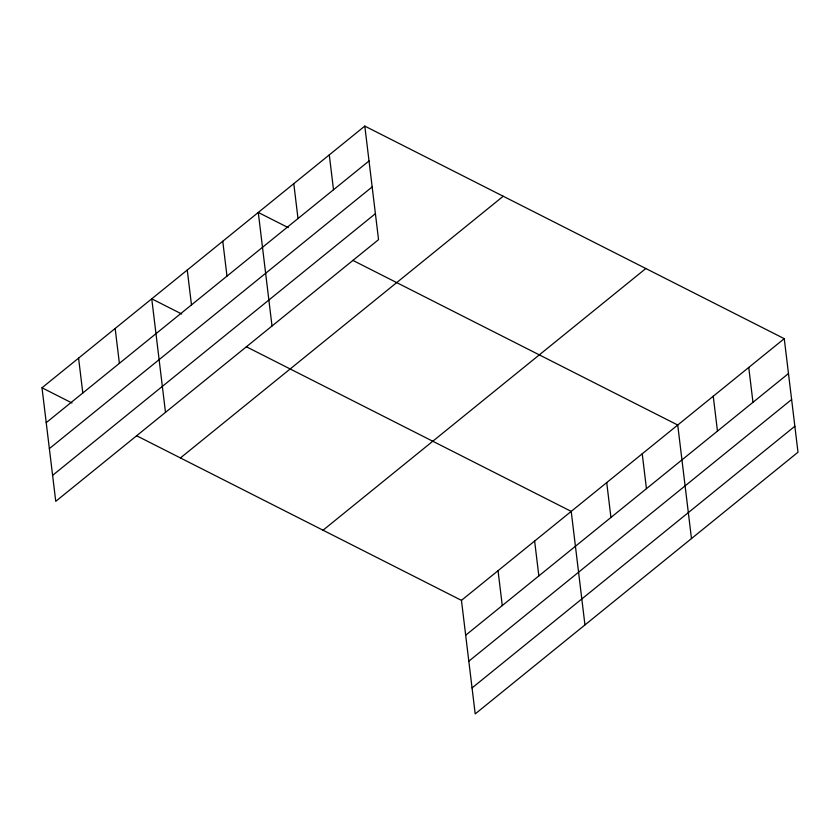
<?xml version="1.0" encoding="UTF-8"?>
<svg xmlns="http://www.w3.org/2000/svg" width="840" height="840" viewBox="0 0 840 840"><rect width="100%" height="100%" fill="white"/><g stroke="black" fill="none" stroke-linecap="round" stroke-linejoin="round"><path stroke-width="1.26" d="M364.802 126.095L378.546 239.642L55.745 501.333L42 387.786L364.802 126.095L784.255 338.667L798 452.214L475.199 713.905L461.454 600.359L136.584 435.729M46.221 422.656L369.022 160.965M49.361 448.623L372.162 186.931M52.595 475.367L375.396 213.675M180.422 457.937L503.223 196.245M323.032 530.219L645.834 268.517M461.454 600.359L784.255 338.667M465.675 635.229L788.476 373.538M468.825 661.196L791.626 399.504M472.059 687.939L794.861 426.248M288.267 227.651L258.279 212.457L272.013 325.994M352.863 260.389L677.733 425.03L691.477 538.566M181.745 314.013L151.757 298.82L165.491 412.356M246.341 346.752L571.211 511.392L584.955 624.928M42 387.786L71.988 402.99M748.755 367.458L752.976 402.329M713.244 396.239L717.465 431.109M642.232 453.81L646.443 488.681M606.722 482.601L610.942 517.471M534.629 541.044L538.85 575.915M498.046 570.707L502.268 605.577M329.291 154.886L333.512 189.756M293.79 183.666L298 218.537M222.768 241.238L226.989 276.108M187.257 270.029L191.478 304.899M115.164 328.471L119.385 363.342M78.582 358.134L82.803 393.005"/></g></svg>
